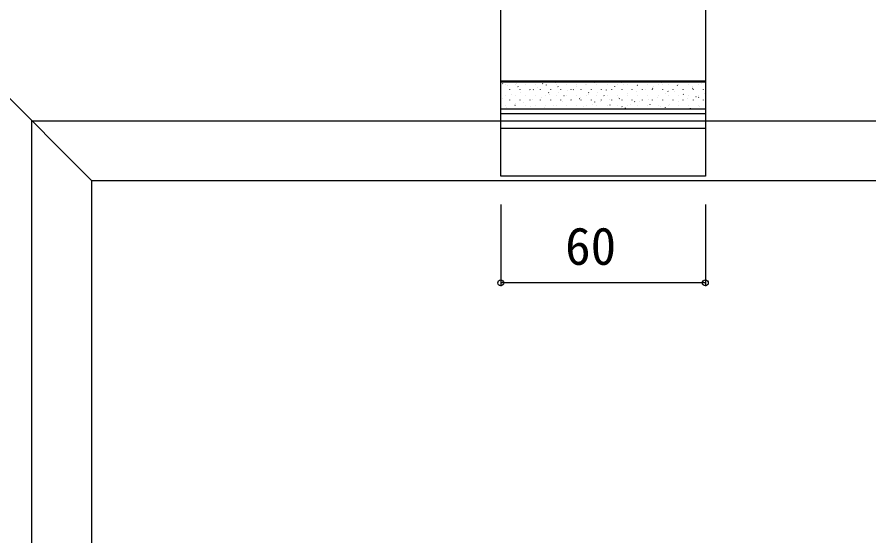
# Model space of a CAD drawing. Units: millimetres, scale not verified. Extents: x -875 to 875, y -1300 to 1294.
# Drawn here: x -272.8 to -21, y 649.7 to 801.8 of the extents above; entities that cross this region are included whole.
import ezdxf
from ezdxf.enums import TextEntityAlignment as Align

# ---------------------------------------------------------------- set-up
doc = ezdxf.new("R2010")
doc.units = ezdxf.units.MM
doc.header["$LTSCALE"] = 8
for name, color, linetype in [('0-4_YKK_12', 2, 'Continuous'), ('0-5_YKK_13', 4, 'Continuous'), ('0-6_YKK_D', 6, 'Continuous'), ('0-8_YSS_K', 3, 'Continuous')]:
    doc.layers.add(name, color=color, linetype=linetype)
doc.styles.add('ＭＳ ゴシック', font='')
doc.styles.get('ＭＳ ゴシック').set_extended_font_data('MS Gothic')

msp = doc.modelspace()

# ---------------------------------------------------------------- linework, layer by layer
at = {"layer": '0-4_YKK_12'}
for p, q in [((-451, 953.907), (-251, 753.907)), ((-251, 753.907), (-21, 753.907)), ((-251, 753.907), (-251, 98.907))]:
    msp.add_line(p, q, dxfattribs=at)
at = {"layer": '0-5_YKK_13'}
for p, q in [((-131, 774.888), (-131, 783.109)), ((-131, 783.109), (-71, 783.109)), ((-131, 782.861), (-71, 782.861)), ((-130.425, 782.256), (-130.48, 782.339)), ((-129.701, 781.964), (-129.701, 782.014)), ((-128.917, 781.855), (-128.921, 781.864)), ((-126.711, 781.964), (-126.711, 782.014)), ((-126.288, 782.454), (-126.292, 782.463)), ((-125.921, 781.371), (-125.977, 781.455)), ((-123.721, 781.964), (-123.721, 782.014)), ((-120.731, 781.964), (-120.731, 782.014)), ((-120.193, 781.286), (-120.196, 781.295)), ((-118.695, 782.292), (-118.75, 782.375)), ((-117.741, 781.964), (-117.741, 782.014)), ((-117.581, 781.932), (-117.584, 781.941)), ((-114.952, 782.53), (-114.955, 782.54)), ((-114.751, 781.964), (-114.751, 782.014)), ((-114.192, 781.407), (-114.247, 781.491)), ((-111.761, 781.964), (-111.761, 782.014)), ((-108.856, 781.362), (-108.859, 781.372)), ((-108.771, 781.964), (-108.771, 782.014)), ((-106.244, 782.008), (-106.247, 782.018)), ((-105.781, 781.964), (-105.781, 782.014)), ((-103.615, 782.607), (-103.618, 782.617)), ((-102.791, 781.964), (-102.791, 782.014)), ((-99.801, 781.964), (-99.801, 782.014)), ((-97.519, 781.439), (-97.523, 781.448)), ((-96.811, 781.964), (-96.811, 782.014)), ((-95.44, 782.672), (-95.495, 782.756)), ((-94.907, 782.085), (-94.911, 782.094)), ((-93.821, 781.964), (-93.821, 782.014)), ((-92.278, 782.684), (-92.282, 782.693)), ((-90.937, 781.788), (-90.992, 781.871)), ((-90.831, 781.964), (-90.831, 782.014)), ((-87.841, 781.964), (-87.841, 782.014)), ((-86.434, 780.904), (-86.489, 780.987)), ((-86.183, 781.515), (-86.186, 781.525)), ((-84.851, 781.964), (-84.851, 782.014)), ((-83.71, 782.708), (-83.766, 782.792)), ((-83.571, 782.162), (-83.574, 782.171)), ((-81.861, 781.964), (-81.861, 782.014)), ((-80.942, 782.76), (-80.945, 782.77)), ((-79.207, 781.824), (-79.262, 781.907)), ((-78.871, 781.964), (-78.871, 782.014)), ((-75.881, 781.964), (-75.881, 782.014)), ((-74.846, 781.592), (-74.849, 781.602)), ((-74.704, 780.939), (-74.759, 781.023)), ((-72.891, 781.964), (-72.891, 782.014)), ((-72.234, 782.238), (-72.237, 782.248)), ((-129.701, 778.924), (-129.701, 778.974)), ((-128.326, 780.539), (-128.326, 780.589)), ((-127.929, 779.065), (-127.933, 779.074)), ((-126.711, 778.924), (-126.711, 778.974)), ((-125.336, 780.539), (-125.336, 780.589)), ((-125.317, 779.711), (-125.32, 779.72)), ((-123.721, 778.924), (-123.721, 778.974)), ((-122.688, 780.31), (-122.691, 780.319)), ((-122.346, 780.539), (-122.346, 780.589)), ((-121.418, 780.487), (-121.473, 780.57)), ((-120.731, 778.924), (-120.731, 778.974)), ((-119.356, 780.539), (-119.356, 780.589)), ((-119.088, 778.165), (-119.091, 778.175)), ((-117.741, 778.924), (-117.741, 778.974)), ((-116.915, 779.603), (-116.97, 779.686)), ((-116.593, 779.141), (-116.596, 779.151)), ((-116.366, 780.539), (-116.366, 780.589)), ((-114.751, 778.924), (-114.751, 778.974)), ((-113.98, 779.787), (-113.984, 779.797)), ((-113.376, 780.539), (-113.376, 780.589)), ((-112.412, 778.718), (-112.467, 778.802)), ((-111.761, 778.924), (-111.761, 778.974)), ((-111.351, 780.386), (-111.355, 780.396)), ((-110.386, 780.539), (-110.386, 780.589)), ((-109.689, 780.523), (-109.744, 780.606)), ((-108.771, 778.924), (-108.771, 778.974)), ((-107.751, 778.242), (-107.755, 778.251)), ((-107.396, 780.539), (-107.396, 780.589)), ((-105.781, 778.924), (-105.781, 778.974)), ((-105.256, 779.218), (-105.259, 779.227)), ((-105.185, 779.639), (-105.241, 779.722)), ((-104.406, 780.539), (-104.406, 780.589)), ((-102.791, 778.924), (-102.791, 778.974)), ((-102.644, 779.864), (-102.647, 779.873)), ((-101.416, 780.539), (-101.416, 780.589)), ((-100.682, 778.754), (-100.737, 778.838)), ((-100.015, 780.463), (-100.018, 780.472)), ((-99.801, 778.924), (-99.801, 778.974)), ((-98.426, 780.539), (-98.426, 780.589)), ((-96.811, 778.924), (-96.811, 778.974)), ((-96.415, 778.319), (-96.418, 778.328)), ((-95.436, 780.539), (-95.436, 780.589)), ((-93.919, 779.295), (-93.923, 779.304)), ((-93.821, 778.924), (-93.821, 778.974)), ((-92.446, 780.539), (-92.446, 780.589)), ((-91.307, 779.941), (-91.31, 779.95)), ((-90.831, 778.924), (-90.831, 778.974)), ((-89.456, 780.539), (-89.456, 780.589)), ((-88.678, 780.54), (-88.681, 780.549)), ((-87.841, 778.924), (-87.841, 778.974)), ((-86.466, 780.539), (-86.466, 780.589)), ((-85.078, 778.395), (-85.081, 778.405)), ((-84.851, 778.924), (-84.851, 778.974)), ((-83.476, 780.539), (-83.476, 780.589)), ((-82.583, 779.371), (-82.586, 779.381)), ((-81.93, 780.019), (-81.986, 780.102)), ((-81.861, 778.924), (-81.861, 778.974)), ((-80.486, 780.539), (-80.486, 780.589)), ((-79.97, 780.017), (-79.974, 780.027)), ((-78.871, 778.924), (-78.871, 778.974)), ((-77.496, 780.539), (-77.496, 780.589)), ((-77.427, 779.135), (-77.482, 779.218)), ((-77.341, 780.616), (-77.345, 780.626)), ((-75.881, 778.924), (-75.881, 778.974)), ((-74.506, 780.539), (-74.506, 780.589)), ((-73.741, 778.472), (-73.745, 778.481)), ((-72.924, 778.25), (-72.979, 778.334)), ((-72.891, 778.924), (-72.891, 778.974)), ((-71.516, 780.539), (-71.516, 780.589)), ((-71.246, 779.448), (-71.249, 779.457)), ((-130.425, 778.089), (-130.428, 778.098)), ((-129.701, 775.884), (-129.701, 775.934)), ((-128.326, 777.499), (-128.326, 777.549)), ((-126.824, 775.945), (-126.828, 775.954)), ((-126.66, 776.569), (-126.716, 776.652)), ((-126.711, 775.884), (-126.711, 775.934)), ((-125.336, 777.499), (-125.336, 777.549)), ((-124.329, 776.92), (-124.332, 776.93)), ((-123.721, 775.884), (-123.721, 775.934)), ((-122.346, 777.499), (-122.346, 777.549)), ((-122.157, 775.684), (-122.212, 775.768)), ((-121.717, 777.566), (-121.72, 777.576)), ((-120.731, 775.884), (-120.731, 775.934)), ((-119.356, 777.499), (-119.356, 777.549)), ((-117.741, 775.884), (-117.741, 775.934)), ((-116.366, 777.499), (-116.366, 777.549)), ((-115.488, 776.021), (-115.491, 776.031)), ((-114.751, 775.884), (-114.751, 775.934)), ((-113.376, 777.499), (-113.376, 777.549)), ((-112.992, 776.997), (-112.996, 777.007)), ((-111.761, 775.884), (-111.761, 775.934)), ((-110.386, 777.499), (-110.386, 777.549)), ((-110.38, 777.643), (-110.383, 777.653)), ((-108.771, 775.884), (-108.771, 775.934)), ((-107.909, 777.834), (-107.964, 777.917)), ((-107.396, 777.499), (-107.396, 777.549)), ((-105.781, 775.884), (-105.781, 775.934)), ((-104.406, 777.499), (-104.406, 777.549)), ((-104.151, 776.098), (-104.154, 776.107)), ((-103.405, 776.949), (-103.461, 777.033)), ((-102.791, 775.884), (-102.791, 775.934)), ((-101.656, 777.074), (-101.659, 777.083)), ((-101.416, 777.499), (-101.416, 777.549)), ((-99.801, 775.884), (-99.801, 775.934)), ((-99.043, 777.72), (-99.047, 777.729)), ((-98.902, 776.065), (-98.957, 776.148)), ((-98.426, 777.499), (-98.426, 777.549)), ((-96.811, 775.884), (-96.811, 775.934)), ((-96.179, 777.87), (-96.234, 777.953)), ((-95.436, 777.499), (-95.436, 777.549)), ((-93.821, 775.884), (-93.821, 775.934)), ((-92.814, 776.174), (-92.818, 776.184)), ((-92.446, 777.499), (-92.446, 777.549)), ((-91.676, 776.985), (-91.731, 777.069)), ((-90.831, 775.884), (-90.831, 775.934)), ((-90.319, 777.15), (-90.322, 777.16)), ((-89.456, 777.499), (-89.456, 777.549)), ((-87.841, 775.884), (-87.841, 775.934)), ((-87.707, 777.796), (-87.71, 777.806)), ((-87.173, 776.101), (-87.228, 776.184)), ((-86.466, 777.499), (-86.466, 777.549)), ((-84.851, 775.884), (-84.851, 775.934)), ((-84.107, 775.652), (-84.11, 775.662)), ((-83.476, 777.499), (-83.476, 777.549)), ((-81.861, 775.884), (-81.861, 775.934)), ((-81.478, 776.251), (-81.481, 776.261)), ((-80.486, 777.499), (-80.486, 777.549)), ((-78.982, 777.227), (-78.986, 777.237)), ((-78.871, 775.884), (-78.871, 775.934)), ((-77.496, 777.499), (-77.496, 777.549)), ((-76.37, 777.873), (-76.373, 777.883)), ((-75.881, 775.884), (-75.881, 775.934)), ((-74.506, 777.499), (-74.506, 777.549)), ((-72.891, 775.884), (-72.891, 775.934)), ((-72.77, 775.729), (-72.773, 775.738)), ((-71.516, 777.499), (-71.516, 777.549)), ((-131, 773.583), (-71, 773.583)), ((-129.453, 775.346), (-129.457, 775.355)), ((-118.117, 775.422), (-118.12, 775.432)), ((-106.78, 775.499), (-106.783, 775.508)), ((-98.055, 774.93), (-98.059, 774.939)), ((-95.443, 775.576), (-95.447, 775.585)), ((-94.399, 775.18), (-94.454, 775.264)), ((-86.719, 775.006), (-86.722, 775.016)), ((-82.669, 775.216), (-82.725, 775.3)), ((-75.382, 775.083), (-75.385, 775.092)), ((-131, 769.307), (-71, 769.307))]:
    msp.add_line(p, q, dxfattribs=at)
msp.add_lwpolyline([(-71, 952.607), (-71, 755.207), (-131, 755.207), (-131, 952.607)], close=True, dxfattribs=at)
msp.add_lwpolyline([(-71, 783.109), (-71, 774.888), (-131, 774.888)], dxfattribs=at)
at = {"layer": '0-6_YKK_D'}
for p, q in [((-131, 746.907), (-131, 722.907)), ((-71, 746.907), (-71, 722.907)), ((-71, 723.907), (-131, 723.907))]:
    msp.add_line(p, q, dxfattribs=at)
for centre in [(-131, 723.907), (-71, 723.907)]:
    msp.add_circle(centre, 0.875, dxfattribs=at)
at = {"layer": '0-8_YSS_K'}
for p, q in [((-268.5, 116.407), (-268.5, 771.407)), ((-268.5, 771.407), (-21, 771.407))]:
    msp.add_line(p, q, dxfattribs=at)

# ---------------------------------------------------------------- texts
at = {"layer": '0-6_YKK_D', "style": 'ＭＳ ゴシック'}
msp.add_text('60', height=11, dxfattribs=at).set_placement((-112.122, 725.907), align=Align.BOTTOM_LEFT)

doc.saveas('drawing.dxf')
